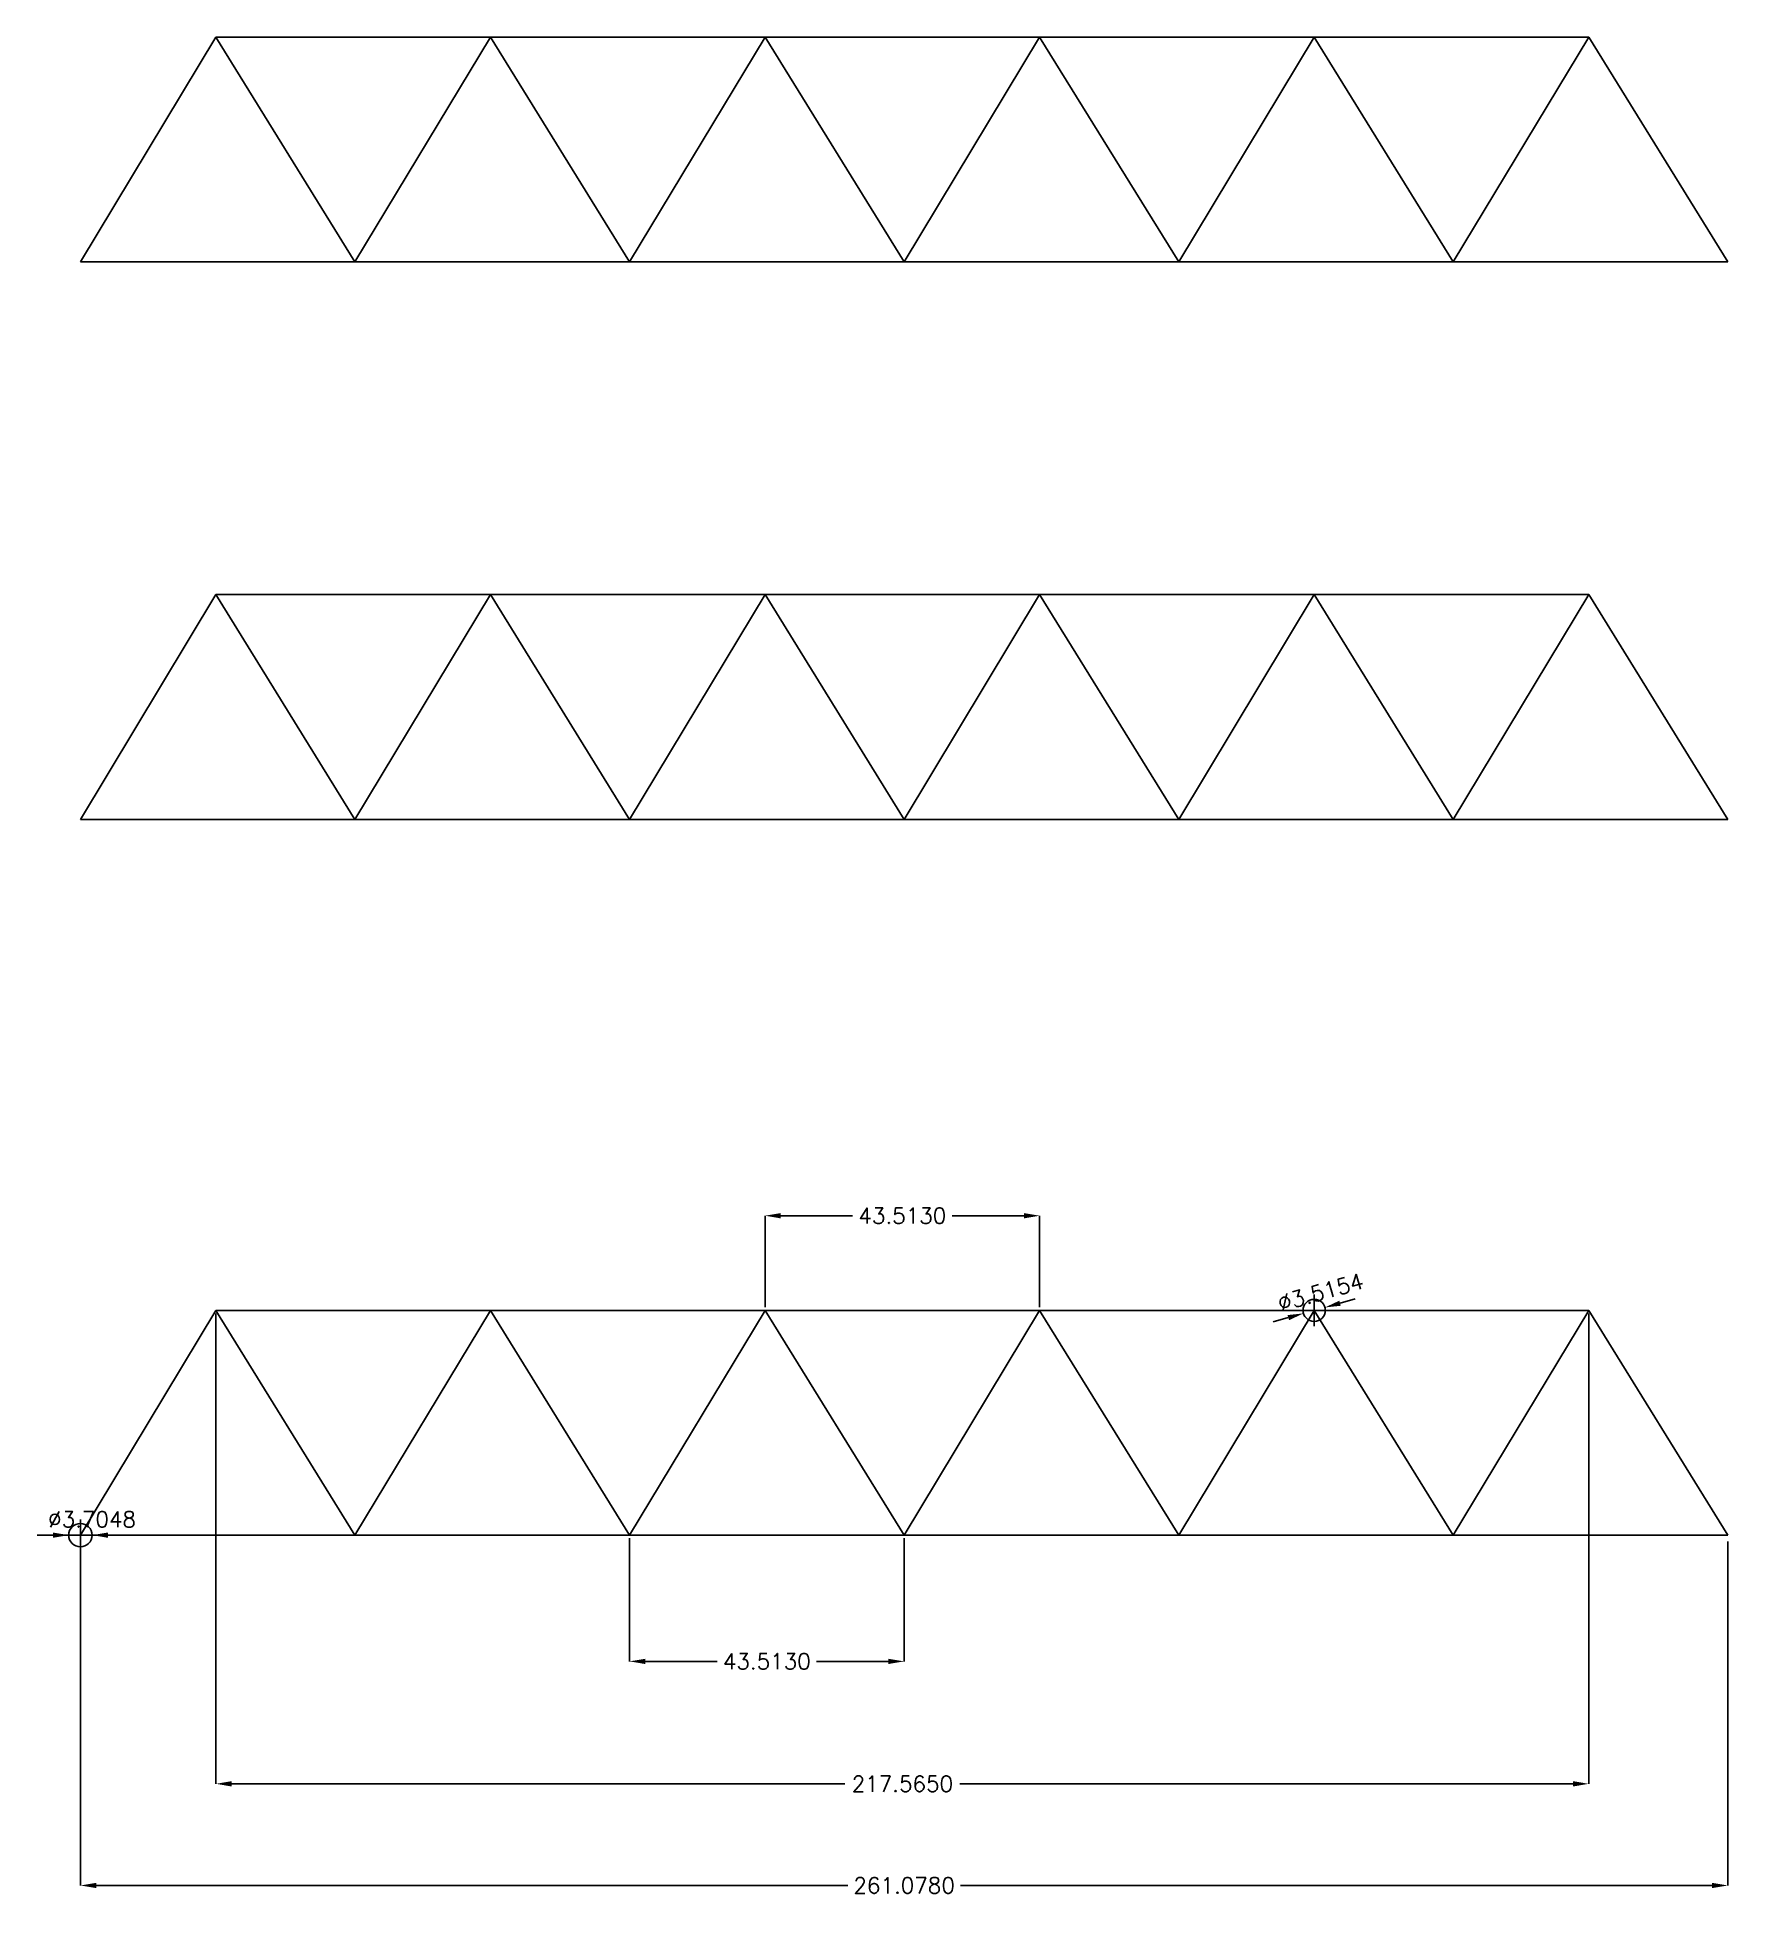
# Model space of a CAD drawing. Header units: millimetres. Extents: x 66 to 334, y 258 to 553.
import ezdxf

# ---------------------------------------------------------------- set-up
doc = ezdxf.new("R2010")
doc.units = ezdxf.units.MM
doc.layers.add('DIMENSION', color=3, linetype='Continuous', lineweight=25)
doc.styles.get("Standard").update_dxf_attribs({"font": 'txt.shx'})
doc.dimstyles.get("Standard").update_dxf_attribs({"dimscale": 100, "dimtxt": 2.5, "dimasz": 2.5, "dimexe": 0, "dimexo": 0.5, "dimgap": 1, "dimtad": 0, "dimtoh": 1, "dimdec": 4, "dimzin": 0, "dimdsep": 46, "dimtxsty": 'Standard', "dimcen": 2.5, "dimadec": 0, "dimazin": 0, "dimtfac": 1, "dimtdec": 4, "dimtofl": 0, "dimtmove": 0, "dimatfit": 3, "dimfxl": 1, "dimtolj": 1, "dimtzin": 0, "dimarcsym": 0})

# ---------------------------------------------------------------- blocks, each defined once
blk = doc.blocks.new('*D180')
at = {"layer": 'Defpoints', "color": 0}
for p in [(94.45, 351.07), (312.02, 351.07), (312.02, 276.07)]:
    blk.add_point(p, dxfattribs=at)
at = {"layer": 'DIMENSION', "color": 0, "lineweight": -2}
for p, q in [((94.45, 350.57), (94.45, 276.07)), ((312.02, 350.57), (312.02, 276.07)), ((96.95, 276.07), (194.11, 276.07)), ((309.52, 276.07), (212.36, 276.07))]:
    blk.add_line(p, q, dxfattribs=at)
at = {"layer": 'DIMENSION', "color": 0}
for points in [[(96.95, 276.49), (96.95, 275.65), (94.45, 276.07)], [(309.52, 275.65), (309.52, 276.49), (312.02, 276.07)]]:
    blk.add_solid(points, dxfattribs=at)
at = {"layer": 'DIMENSION', "color": 0, "insert": (203.24, 276.07), "char_height": 2.5, "attachment_point": 5}
blk.add_mtext('\\A1;217.5650', dxfattribs=at)
blk = doc.blocks.new('*D181')
at = {"layer": 'Defpoints', "color": 0}
for p in [(160, 315.47), (203.52, 315.47), (203.52, 295.47)]:
    blk.add_point(p, dxfattribs=at)
at = {"layer": 'DIMENSION', "color": 0, "lineweight": -2}
for p, q in [((160, 314.97), (160, 295.47)), ((203.52, 314.97), (203.52, 295.47)), ((162.5, 295.47), (173.89, 295.47)), ((201.02, 295.47), (189.64, 295.47))]:
    blk.add_line(p, q, dxfattribs=at)
at = {"layer": 'DIMENSION', "color": 0}
for points in [[(162.5, 295.88), (162.5, 295.05), (160, 295.47)], [(201.02, 295.05), (201.02, 295.88), (203.52, 295.47)]]:
    blk.add_solid(points, dxfattribs=at)
at = {"layer": 'DIMENSION', "color": 0, "insert": (181.76, 295.47), "char_height": 2.5, "attachment_point": 5}
blk.add_mtext('\\A1;43.5130', dxfattribs=at)
blk = doc.blocks.new('*D182')
at = {"layer": 'Defpoints', "color": 0}
for p in [(72.98, 315.47), (334.06, 314.97), (334.06, 259.97)]:
    blk.add_point(p, dxfattribs=at)
at = {"layer": 'DIMENSION', "color": 0, "lineweight": -2}
for p, q in [((72.98, 314.97), (72.98, 259.97)), ((334.06, 314.47), (334.06, 259.97)), ((75.48, 259.97), (194.6, 259.97)), ((331.56, 259.97), (212.43, 259.97))]:
    blk.add_line(p, q, dxfattribs=at)
at = {"layer": 'DIMENSION', "color": 0}
for points in [[(75.48, 260.38), (75.48, 259.55), (72.98, 259.97)], [(331.56, 259.55), (331.56, 260.38), (334.06, 259.97)]]:
    blk.add_solid(points, dxfattribs=at)
at = {"layer": 'DIMENSION', "color": 0, "insert": (203.52, 259.97), "char_height": 2.5, "attachment_point": 5}
blk.add_mtext('\\A1;261.0780', dxfattribs=at)
blk = doc.blocks.new('*D183')
at = {"layer": 'Defpoints', "color": 0}
for p in [(224.99, 366.07), (181.48, 351.07), (224.99, 351.07)]:
    blk.add_point(p, dxfattribs=at)
at = {"layer": 'DIMENSION', "color": 0, "lineweight": -2}
for p, q in [((181.48, 351.57), (181.48, 366.07)), ((183.98, 366.07), (195.36, 366.07)), ((222.49, 366.07), (211.11, 366.07)), ((224.99, 351.57), (224.99, 366.07))]:
    blk.add_line(p, q, dxfattribs=at)
at = {"layer": 'DIMENSION', "color": 0}
for points in [[(183.98, 366.49), (183.98, 365.65), (181.48, 366.07)], [(222.49, 365.65), (222.49, 366.49), (224.99, 366.07)]]:
    blk.add_solid(points, dxfattribs=at)
at = {"layer": 'DIMENSION', "color": 0, "insert": (203.24, 366.07), "char_height": 2.5, "attachment_point": 5}
blk.add_mtext('\\A1;43.5130', dxfattribs=at)
blk = doc.blocks.new('*D184')
at = {"layer": 'Defpoints', "color": 0}
for p in [(71.13, 315.47), (74.83, 315.47)]:
    blk.add_point(p, dxfattribs=at)
at = {"layer": 'DIMENSION', "color": 0, "lineweight": -2}
for p, q in [((68.63, 315.47), (66.13, 315.47)), ((77.33, 315.47), (79.83, 315.47))]:
    blk.add_line(p, q, dxfattribs=at)
at = {"layer": 'DIMENSION', "color": 0}
for p, q in [((70.48, 315.47), (75.48, 315.47)), ((72.98, 312.97), (72.98, 317.97))]:
    blk.add_line(p, q, dxfattribs=at)
for points in [[(68.63, 315.05), (68.63, 315.88), (71.13, 315.47)], [(77.33, 315.88), (77.33, 315.05), (74.83, 315.47)]]:
    blk.add_solid(points, dxfattribs=at)
at = {"layer": 'DIMENSION', "color": 0, "insert": (74.83, 317.97), "char_height": 2.5, "attachment_point": 5}
blk.add_mtext('\\A1;{\\Q0;%%c}3.7048', dxfattribs=at)
blk = doc.blocks.new('*D185')
at = {"layer": 'Defpoints', "color": 0}
for p in [(266.81, 350.6), (270.2, 351.54)]:
    blk.add_point(p, dxfattribs=at)
at = {"layer": 'DIMENSION', "color": 0}
for p, q in [((268.5, 348.57), (268.5, 353.57)), ((266, 351.07), (271, 351.07))]:
    blk.add_line(p, q, dxfattribs=at)
at = {"layer": 'DIMENSION', "color": 0, "lineweight": -2}
for p, q in [((272.61, 352.21), (275.01, 352.88)), ((264.4, 349.93), (262, 349.25))]:
    blk.add_line(p, q, dxfattribs=at)
at = {"layer": 'DIMENSION', "color": 0}
for points in [[(264.52, 349.52), (264.29, 350.33), (266.81, 350.6)], [(272.49, 352.61), (272.72, 351.81), (270.2, 351.54)]]:
    blk.add_solid(points, dxfattribs=at)
at = {"layer": 'DIMENSION', "color": 0, "insert": (269.53, 353.95), "char_height": 2.5, "attachment_point": 5, "rotation": 15.5785}
blk.add_mtext('\\A1;{\\Q0;%%c}3.5154', dxfattribs=at)

msp = doc.modelspace()

# ---------------------------------------------------------------- linework, layer by layer
for p, q in [((94.45291, 552.78576), (72.97896, 517.18421)), ((94.45291, 552.78576), (116.49196, 517.18421)), ((94.45291, 552.78576), (312.01791, 552.78576)), ((137.96591, 552.78576), (116.49196, 517.18421)), ((137.96591, 552.78576), (160.00496, 517.18421)), ((181.47891, 552.78576), (160.00496, 517.18421)), ((181.47891, 552.78576), (203.51796, 517.18421)), ((224.99191, 552.78576), (203.51796, 517.18421)), ((224.99191, 552.78576), (247.03096, 517.18421)), ((268.50491, 552.78576), (247.03096, 517.18421)), ((268.50491, 552.78576), (290.54397, 517.18421)), ((312.01791, 552.78576), (290.54397, 517.18421)), ((312.01791, 552.78576), (334.05697, 517.18421)), ((72.97896, 517.18421), (116.49196, 517.18421)), ((116.49196, 517.18421), (160.00496, 517.18421)), ((160.00496, 517.18421), (203.51796, 517.18421)), ((203.51796, 517.18421), (247.03096, 517.18421)), ((247.03096, 517.18421), (290.54397, 517.18421)), ((290.54397, 517.18421), (334.05697, 517.18421)), ((94.45291, 464.46589), (72.97896, 428.86435)), ((94.45291, 464.46589), (116.49196, 428.86435)), ((94.45291, 464.46589), (312.01791, 464.46589)), ((137.96591, 464.46589), (116.49196, 428.86435)), ((137.96591, 464.46589), (160.00496, 428.86435)), ((181.47891, 464.46589), (160.00496, 428.86435)), ((181.47891, 464.46589), (203.51796, 428.86435)), ((224.99191, 464.46589), (203.51796, 428.86435)), ((224.99191, 464.46589), (247.03096, 428.86435)), ((268.50491, 464.46589), (247.03096, 428.86435)), ((268.50491, 464.46589), (290.54397, 428.86435)), ((312.01791, 464.46589), (290.54397, 428.86435)), ((312.01791, 464.46589), (334.05697, 428.86435)), ((72.97896, 428.86435), (116.49196, 428.86435)), ((116.49196, 428.86435), (160.00496, 428.86435)), ((160.00496, 428.86435), (203.51796, 428.86435)), ((203.51796, 428.86435), (247.03096, 428.86435)), ((247.03096, 428.86435), (290.54397, 428.86435)), ((290.54397, 428.86435), (334.05697, 428.86435)), ((94.45291, 351.06899), (72.97896, 315.46744)), ((94.45291, 351.06899), (116.49196, 315.46744)), ((94.45291, 351.06899), (312.01791, 351.06899)), ((137.96591, 351.06899), (116.49196, 315.46744)), ((137.96591, 351.06899), (160.00496, 315.46744)), ((181.47891, 351.06899), (160.00496, 315.46744)), ((181.47891, 351.06899), (203.51796, 315.46744)), ((224.99191, 351.06899), (203.51796, 315.46744)), ((224.99191, 351.06899), (247.03096, 315.46744)), ((268.50491, 351.06899), (247.03096, 315.46744)), ((268.50491, 351.06899), (290.54397, 315.46744)), ((312.01791, 351.06899), (290.54397, 315.46744)), ((312.01791, 351.06899), (334.05697, 315.46744)), ((72.97896, 315.46744), (116.49196, 315.46744)), ((116.49196, 315.46744), (160.00496, 315.46744)), ((160.00496, 315.46744), (203.51796, 315.46744)), ((203.51796, 315.46744), (247.03096, 315.46744)), ((247.03096, 315.46744), (290.54397, 315.46744)), ((290.54397, 315.46744), (334.05697, 315.46744))]:
    msp.add_line(p, q)
for centre, radius in [((268.50491, 351.06899), 1.7577), ((72.97896, 315.46744), 1.8524)]:
    msp.add_circle(centre, radius)

# ---------------------------------------------------------------- dimensions: what is measured, and where the dimension line sits
at = {"layer": 'DIMENSION'}
for base, p1, p2, picture, middle in [((224.99191, 366.06899), (181.47891, 351.06899), (224.99191, 351.06899), '*D183', (203.23541, 366.06899)), ((312.01791, 276.06899), (94.45291, 351.06899), (312.01791, 351.06899), '*D180', (203.23541, 276.06899)), ((334.05697, 259.96744), (72.97896, 315.46744), (334.05697, 314.96744), '*D182', (203.51796, 259.96744)), ((203.51796, 295.46744), (160.00496, 315.46744), (203.51796, 315.46744), '*D181', (181.76146, 295.46744))]:
    dim = msp.add_linear_dim(base=base, p1=p1, p2=p2, dimstyle='Standard', override={"dimscale": 1, "dimlfac": 1, "dimtxsty": 'Standard', "dimsah": 1, "dimtolj": 1}, dxfattribs=at)
    dim.commit()
    dim.dimension.update_dxf_attribs({"geometry": picture, "text_midpoint": middle})
for p1, p2, text, picture, middle in [((266.81179, 350.59694), (270.19804, 351.54103), '{\\Q0;%%c}3.5154', '*D185', (269.52664, 353.94919)), ((71.12656, 315.46744), (74.83136, 315.46744), '{\\Q0;%%c}3.7048', '*D184', (74.83136, 317.96744))]:
    dim = msp.add_diameter_dim_2p(p1=p1, p2=p2, text=text, dimstyle='Standard', override={"dimscale": 1, "dimlfac": 1, "dimtxsty": 'Standard', "dimsah": 1, "dimse1": 1, "dimse2": 1, "dimtmove": 2, "dimtolj": 1}, dxfattribs=at)
    dim.commit()
    dim.dimension.update_dxf_attribs({"geometry": picture, "text_midpoint": middle, "dimtype": 163})

doc.saveas('drawing.dxf')
